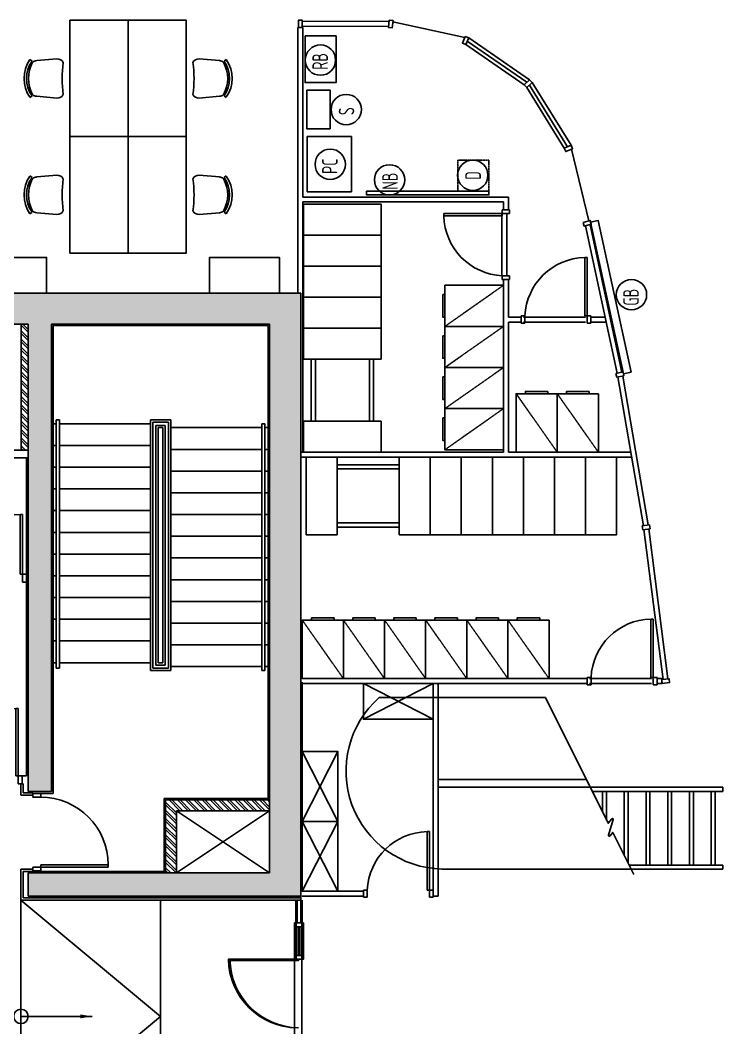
# Model space of a CAD drawing. Header units: millimetres. Extents: x 489570 to 664474, y -400689 to -233120.
# Drawn here: x 549345 to 558400, y -270797 to -257806 of the extents above; entities that cross this region are included whole.
import ezdxf
from ezdxf.lldxf.tags import DXFTag

# ---------------------------------------------------------------- set-up
doc = ezdxf.new("R2010")
doc.units = ezdxf.units.MM
doc.header["$LTSCALE"] = 10
doc.header["$MEASUREMENT"] = 0
doc.linetypes.add('HIDDEN', pattern=[0.375, 0.25, -0.125])
doc.linetypes.add('XREF WTC3 FPPP MAY09 1$0$DASHDOT', pattern=[1, 0.5, -0.25, 0, -0.25])
for name, color, linetype in [('03AFP', 2, 'Continuous'), ('06ADS', 6, 'Continuous'), ('07APP', 7, 'Continuous'), ('XREF BB LVL 3$0$X-WTC3-Level 3 segmented$0$ARCH', 7, 'Continuous'), ('XREF BB LVL 3$0$X-WTC3-Level 3 segmented$0$DAS', 1, 'XREF BB LVL 3$0$X-WTC3-Level 3 segmented$0$DASHDOT'), ('XREF BB LVL 3$0$X-WTC3-Level 3 segmented$0$DOOR', 2, 'Continuous'), ('XREF BB LVL 3$0$X-WTC3-Level 3 segmented$0$DOR', 2, 'Continuous'), ('XREF BB LVL 3$0$X-WTC3-Level 3 segmented$0$FIN', 7, 'Continuous'), ('XREF BB LVL 3$0$X-WTC3-Level 3 segmented$0$HAT', 251, 'Continuous'), ('XREF BB LVL 3$0$X-WTC3-Level 3 segmented$0$HID', 1, 'XREF BB LVL 3$0$X-WTC3-Level 3 segmented$0$HIDDEN'), ('XREF BB LVL 3$0$X-WTC3-Level 3 segmented$0$KACA', 7, 'Continuous'), ('XREF BB LVL 3$0$X-WTC3-Level 3 segmented$0$PAR-FUL', 2, 'Continuous'), ('XREF BB LVL 3$0$X-WTC3-Level 3 segmented$0$PAT', 7, 'Continuous'), ('XREF BB LVL 3$0$X-WTC3-Level 3 segmented$0$ram', 1, 'Continuous'), ('XREF BB LVL 3$0$X-WTC3-Level 3 segmented$0$SHE', 7, 'Continuous'), ('XREF BB LVL 3$0$X-WTC3-Level 3 segmented$0$STA', 1, 'Continuous'), ('XREF BB LVL 3$0$X-WTC3-Level 3 segmented$0$WAL', 7, 'Continuous'), ('XREF WTC3 FPPP MAY09 1$0$FURN', 9, 'Continuous'), ('XREF WTC3 FPPP MAY09 1$0$PAR-FUL', 2, 'Continuous'), ('XREF WTC3 FPPP MAY09 1$0$X-WTC3-Level 3 segmented$0$ARCH', 7, 'Continuous'), ('XREF WTC3 FPPP MAY09 1$0$X-WTC3-Level 3 segmented$0$DOOR', 2, 'Continuous'), ('XREF WTC3 FPPP MAY09 1$0$X-WTC3-Level 3 segmented$0$HID', 1, 'XREF WTC3 FPPP MAY09 1$0$X-WTC3-Level 3 segmented$0$HIDDEN'), ('XREF WTC3 FPPP MAY09 1$0$X-WTC3-Level 3 segmented$0$PAR-FUL', 2, 'Continuous'), ('XREF WTC3 FPPP MAY09 1$0$X-WTC3-Level 3 segmented$0$ram', 1, 'Continuous'), ('XREF WTC3 FPPP MAY09 1$0$X-WTC3-Level 3 segmented$0$STA', 1, 'Continuous')]:
    doc.layers.add(name, color=color, linetype=linetype)
doc.styles.add('XREF BB LVL 3$0$X-WTC3-Level 3 segmented$0$PTI', font='romans.shx', dxfattribs={"width": 0.8})
doc.styles.add('XREF WTC3 FPPP MAY09 1$0$PTI', font='archstyl.shx', dxfattribs={"width": 0.75})
tags = doc.linetypes.add('XREF BB LVL 3$0$X-WTC3-Level 3 segmented$0$DASHDOT', pattern=[1, 0.5, -0.25, 0, -0.25]).pattern_tags.tags
tags[10:11] = [DXFTag(74, 4), DXFTag(75, 0), DXFTag(340, '0'), DXFTag(46, 1.0), DXFTag(50, 0.0), DXFTag(44, 0.0), DXFTag(45, 0.0)]
tags[8:9] = [DXFTag(74, 4), DXFTag(75, 0), DXFTag(340, '0'), DXFTag(46, 1.0), DXFTag(50, 0.0), DXFTag(44, 0.0), DXFTag(45, 0.0)]
tags[6:7] = [DXFTag(74, 4), DXFTag(75, 0), DXFTag(340, '0'), DXFTag(46, 1.0), DXFTag(50, 0.0), DXFTag(44, 0.0), DXFTag(45, 0.0)]
tags[4:5] = [DXFTag(74, 4), DXFTag(75, 0), DXFTag(340, '0'), DXFTag(46, 1.0), DXFTag(50, 0.0), DXFTag(44, 0.0), DXFTag(45, 0.0)]
tags = doc.linetypes.add('XREF BB LVL 3$0$X-WTC3-Level 3 segmented$0$HIDDEN', pattern=[0.375, 0.25, -0.125]).pattern_tags.tags
tags[6:7] = [DXFTag(74, 4), DXFTag(75, 0), DXFTag(340, '0'), DXFTag(46, 1.0), DXFTag(50, 0.0), DXFTag(44, 0.0), DXFTag(45, 0.0)]
tags[4:5] = [DXFTag(74, 4), DXFTag(75, 0), DXFTag(340, '0'), DXFTag(46, 1.0), DXFTag(50, 0.0), DXFTag(44, 0.0), DXFTag(45, 0.0)]
tags = doc.linetypes.add('XREF WTC3 FPPP MAY09 1$0$HIDDEN', pattern=[0.375, 0.25, -0.125]).pattern_tags.tags
tags[6:7] = [DXFTag(74, 4), DXFTag(75, 0), DXFTag(340, '0'), DXFTag(46, 1.0), DXFTag(50, 0.0), DXFTag(44, 0.0), DXFTag(45, 0.0)]
tags[4:5] = [DXFTag(74, 4), DXFTag(75, 0), DXFTag(340, '0'), DXFTag(46, 1.0), DXFTag(50, 0.0), DXFTag(44, 0.0), DXFTag(45, 0.0)]
tags = doc.linetypes.add('XREF WTC3 FPPP MAY09 1$0$X-WTC3-Level 3 segmented$0$HIDDEN', pattern=[0.375, 0.25, -0.125]).pattern_tags.tags
tags[6:7] = [DXFTag(74, 4), DXFTag(75, 0), DXFTag(340, '0'), DXFTag(46, 1.0), DXFTag(50, 0.0), DXFTag(44, 0.0), DXFTag(45, 0.0)]
tags[4:5] = [DXFTag(74, 4), DXFTag(75, 0), DXFTag(340, '0'), DXFTag(46, 1.0), DXFTag(50, 0.0), DXFTag(44, 0.0), DXFTag(45, 0.0)]
doc.dimstyles.new('XREF BB LVL 3$0$X-WTC3-Level 3 segmented$0$DIM100', dxfattribs={"dimscale": 100, "dimtxt": 2, "dimasz": 1.5, "dimexe": 1, "dimexo": 0.5, "dimgap": 1, "dimtad": 1, "dimdec": 0, "dimdsep": 46, "dimtxsty": 'XREF BB LVL 3$0$X-WTC3-Level 3 segmented$0$PTI', "dimblk1": 'XREF BB LVL 3$0$X-WTC3-Level 3 segmented$0$_ArchTick', "dimblk2": 'XREF BB LVL 3$0$X-WTC3-Level 3 segmented$0$_ArchTick', "dimsah": 1, "dimcen": 1, "dimdle": 1, "dimclrd": 1, "dimclre": 1, "dimclrt": 140, "dimadec": 0, "dimazin": 0, "dimtfac": 0.5, "dimtdec": 0, "dimtofl": 0, "dimtmove": 2, "dimatfit": 3, "dimfxl": 1, "dimtolj": 1, "dimarcsym": 0})

# ---------------------------------------------------------------- blocks, each defined once
blk = doc.blocks.new('XREF WTC3 FPPP MAY09 1$0$FC-P')
at = {"layer": '03AFP', "color": 1, "linetype": 'HIDDEN'}
blk.add_line((-540, 0), (-10, -755), dxfattribs=at)
at = {"layer": '03AFP'}
for points in [[(-540, -755), (-10, -755), (-10, 0), (-540, 0)], [(-420, -783), (-130, -783), (-130, -755), (-420, -755)]]:
    blk.add_lwpolyline(points, close=True, dxfattribs=at)
blk = doc.blocks.new('XREF WTC3 FPPP MAY09 1$0$COM')
at = {"color": 1, "linetype": 'XREF WTC3 FPPP MAY09 1$0$HIDDEN'}
for p, q in [((1600, -1000), (1600, 0)), ((2400, -1000), (2400, 0)), ((3200, -1000), (3200, 0)), ((400, -100), (1200, -100)), ((400, -152), (1200, -152)), ((400, -848), (1200, -848)), ((400, -900), (1200, -900))]:
    blk.add_line(p, q, dxfattribs=at)
blk.add_line((400, -426), (400, -374))
for points in [[(0, 0), (400, 0), (400, -1000), (0, -1000)], [(1200, 0), (2000, 0), (2000, -1000), (1200, -1000)], [(2000, 0), (2800, 0), (2800, -1000), (2000, -1000)], [(2800, 0), (3600, 0), (3600, -1000), (2800, -1000)], [(3600, 0), (4000, 0), (4000, -1000), (3600, -1000)]]:
    blk.add_lwpolyline(points, close=True)
blk = doc.blocks.new('XREF WTC3 FPPP MAY09 1$0$com 1-2-1')
at = {"color": 1, "linetype": 'XREF WTC3 FPPP MAY09 1$0$HIDDEN'}
for p, q in [((500, 2400), (-500, 2400)), ((500, 1600), (-500, 1600)), ((-400, 400), (-400, 1200)), ((-348, 400), (-348, 1200)), ((348, 400), (348, 1200)), ((400, 400), (400, 1200))]:
    blk.add_line(p, q, dxfattribs=at)
blk.add_line((-74, 400), (-126, 400))
for points in [[(-500, 2800), (-500, 3200), (500, 3200), (500, 2800)], [(-500, 2000), (-500, 2800), (500, 2800), (500, 2000)], [(-500, 1200), (-500, 2000), (500, 2000), (500, 1200)], [(-500, 0), (-500, 400), (500, 400), (500, 0)]]:
    blk.add_lwpolyline(points, close=True)
blk = doc.blocks.new('XREF WTC3 FPPP MAY09 1$0$X-WTC3-Level 3 segmented$0$P800')
for p, q in [((-15, 900), (79, 900)), ((-15, 850), (-15, 900)), ((79, 900), (-15, 900)), ((79, 850), (-15, 850)), ((79, 900), (79, 850)), ((-15, 0), (-15, 50)), ((-15, 50), (79, 50)), ((79, 0), (-15, 0)), ((79, 80), (832, 80)), ((79, 50), (79, 80)), ((832, 50), (79, 50)), ((79, 50), (79, 0)), ((832, 80), (832, 50))]:
    blk.add_line(p, q)
blk.add_arc((43, 62), 789, 1.3099, 87.4111)
blk = doc.blocks.new('XREF WTC3 FPPP MAY09 1$0$ks')
for p, q in [((-224, 438), (-243, 467)), ((224, 438), (243, 467)), ((-253, 117), (-230, 378)), ((253, 117), (230, 378))]:
    blk.add_line(p, q)
blk.add_arc((0, 49), 436, 61.0043, 118.9957)
at = {"extrusion": (0, 0, -1)}
for centre, major_axis, ratio, start_param, end_param in [((0, 112), (-304, 304), 1, 0.185348, 1.385448), ((0, 112), (-280, 280), 1, 0.185348, 1.385448), ((127, 369), (73, 73), 1, 0.160001, 0.69866), ((-153, 121), (88.6, 52.9), 0.876356, 2.588527, 3.694659), ((0, -1288), (-947, 947), 1, 0.63229, 0.938507), ((153, 121), (-88.6, 52.9), 0.876356, 2.588527, 3.694659)]:
    blk.add_ellipse(centre, major_axis=major_axis, ratio=ratio, start_param=start_param, end_param=end_param, dxfattribs=at)
blk.add_ellipse((-127, 369), major_axis=(-73, 73), ratio=1, start_param=0.160001, end_param=0.69866)
blk = doc.blocks.new('XREF BB LVL 3$0$X-WTC3-Level 3 segmented$0$_ArchTick')
at = {"color": 0, "linetype": 'ByBlock', "const_width": 0.15}
blk.add_lwpolyline([(-0.5, -0.5), (0.5, 0.5)], dxfattribs=at)
blk = doc.blocks.new('XREF BB LVL 3$0$X-WTC3-Level 3 segmented$0$PA100')
at = {"layer": 'XREF BB LVL 3$0$X-WTC3-Level 3 segmented$0$DOOR'}
for p, q in [((0.05, 0.97), (0.05, 0.1)), ((0.08, 0.97), (0.05, 0.97)), ((0.08, 0.1), (0.08, 0.97)), ((0.05, 0.1), (0, 0.1)), ((0, 0.1), (0, 0)), ((0.05, 0.1), (0.08, 0.1)), ((0.05, 0), (0.05, 0.1)), ((0.95, 0.1), (0.95, 0)), ((1, 0.1), (0.95, 0.1)), ((1, 0), (1, 0.1)), ((0, 0), (0.05, 0)), ((0.95, 0), (1, 0))]:
    blk.add_line(p, q, dxfattribs=at)
blk.add_arc((0.08, 0.1), 0.87, 0, 90, dxfattribs=at)
blk = doc.blocks.new('XREF BB LVL 3$0$X-WTC3-Level 3 segmented$0$PA90X')
at = {"layer": 'XREF BB LVL 3$0$X-WTC3-Level 3 segmented$0$DOOR'}
for p, q in [((-0.08, 0.1), (-0.08, 0.87)), ((-0.08, 0.87), (-0.05, 0.87)), ((-0.05, 0.87), (-0.05, 0.1)), ((-0.9, 0.1), (-0.85, 0.1)), ((-0.9, 0), (-0.9, 0.1)), ((-0.85, 0), (-0.9, 0)), ((-0.85, 0.1), (-0.85, 0)), ((-0.05, 0.1), (-0.08, 0.1)), ((-0.05, 0), (-0.05, 0.1)), ((-0.05, 0.1), (0, 0.1)), ((0, 0), (-0.05, 0)), ((0, 0.1), (0, 0))]:
    blk.add_line(p, q, dxfattribs=at)
blk.add_arc((-0.08, 0.1), 0.77, 90, 180, dxfattribs=at)
blk = doc.blocks.new('XREF BB LVL 3$0$X-WTC3-Level 3 segmented$0$CORE3-8')
at = {"layer": 'XREF BB LVL 3$0$X-WTC3-Level 3 segmented$0$HAT'}
blk.add_hatch(color=256, dxfattribs=at).paths.add_polyline_path([(1850, -11440), (1550, -11440), (1550, -14950), (9325, -14950), (9325, -1550), (6175, -1550), (6175, -2250), (6375, -2250), (6375, -1850), (8925, -1850), (8925, -4500), (6175, -4500), (6175, -4800), (8925, -4800), (8925, -11440), (2900, -11440), (2900, -11740), (8925, -11740), (8925, -14550), (1850, -14550)])
h = blk.add_hatch(dxfattribs=at)
h.set_pattern_fill('ANSI32', color=8, scale=200, style=0)
h.set_pattern_definition([(45, (-259.5, 12500), (-53.033, 53.033), []), (45, (-224.145, 12500), (-53.033, 53.033), [])])
h.paths.add_polyline_path([(8925, -8120), (7075, -8120), (7075, -7520), (6875, -7520), (6875, -7660), (6935, -7660), (6935, -8070), (6875, -8070), (6875, -8210), (6985, -8210), (6985, -8810), (7075, -8810), (7075, -8210), (8925, -8210)])
h.paths.add_polyline_path([(6875, -8070), (5765, -8070), (5765, -7660), (6875, -7660), (6875, -7520), (5625, -7520), (5625, -10460), (6315, -10460), (6315, -10370), (5765, -10370), (5765, -8210), (6875, -8210)])
h.paths.add_polyline_path([(8925, -11350), (7300, -11350), (7300, -11440), (8925, -11440)])
h = blk.add_hatch(dxfattribs=at)
h.set_pattern_fill('ANSI32', color=8, scale=200, style=0)
h.set_pattern_definition([(225, (259.5, -12500), (53.033, -53.033), []), (225, (224.145, -12500), (53.033, -53.033), [])])
h.paths.add_polyline_path([(1850, -13210), (1850, -13350), (2650, -13350), (2650, -14550), (2790, -14550), (2790, -13210)])
at = {"layer": 'XREF BB LVL 3$0$X-WTC3-Level 3 segmented$0$DAS'}
for p, q in [((2650, -14550), (1850, -13350)), ((2650, -13350), (1850, -14550))]:
    blk.add_line(p, q, dxfattribs=at)
at = {"layer": 'XREF BB LVL 3$0$X-WTC3-Level 3 segmented$0$FIN'}
for p, q in [((7200, -9815), (7200, -11440)), ((7300, -9915), (7300, -11440)), ((1500, -14950), (1500, -11345)), ((1900, -11345), (1500, -11345)), ((1530, -14950), (1530, -11375)), ((1870, -11375), (1530, -11375)), ((1870, -11375), (1870, -11500)), ((1900, -11345), (1900, -11500)), ((3000, -11345), (2850, -11345)), ((2850, -11345), (2850, -11500)), ((3000, -11375), (2880, -11375)), ((2880, -11375), (2880, -11500)), ((3000, -11345), (3000, -11375)), ((1900, -11500), (1870, -11500)), ((2850, -11500), (2880, -11500)), ((4490, -11840), (4490, -11800)), ((4490, -11800), (7690, -11800)), ((7690, -11840), (7690, -11800)), ((4490, -11840), (7690, -11840)), ((7660, -13045), (4490, -13045)), ((4490, -13245), (4490, -13045)), ((7620, -13085), (4530, -13085)), ((4530, -13205), (4530, -13085)), ((7620, -13205), (7620, -13085)), ((7660, -13245), (7660, -13045)), ((7660, -13245), (4490, -13245)), ((7620, -13205), (4530, -13205)), ((4460, -14450), (7640, -14450)), ((4460, -14450), (4460, -14490)), ((4460, -14490), (7640, -14490)), ((7640, -14490), (7640, -14450)), ((1550, -14950), (1500, -14950))]:
    blk.add_line(p, q, dxfattribs=at)
at = {"layer": 'XREF BB LVL 3$0$X-WTC3-Level 3 segmented$0$HAT'}
blk.add_line((7300, -11350), (8925, -11350), dxfattribs=at)
at = {"layer": 'XREF BB LVL 3$0$X-WTC3-Level 3 segmented$0$HAT', "color": 8}
for p, q in [((1850, -13210), (2790, -13210)), ((2790, -13210), (2790, -14550)), ((1850, -13350), (2650, -13350)), ((2650, -13350), (2650, -14550))]:
    blk.add_line(p, q, dxfattribs=at)
at = {"layer": 'XREF BB LVL 3$0$X-WTC3-Level 3 segmented$0$PAT'}
for p, q in [((7690, -13015), (4460, -13015)), ((4460, -13275), (4460, -13015)), ((7590, -13115), (4560, -13115)), ((4560, -13175), (4560, -13115)), ((7590, -13175), (7590, -13115)), ((7690, -13275), (7690, -13015)), ((7590, -13175), (4560, -13175)), ((7690, -13275), (4460, -13275))]:
    blk.add_line(p, q, dxfattribs=at)
at = {"layer": 'XREF BB LVL 3$0$X-WTC3-Level 3 segmented$0$SHE'}
for p, q in [((9325, -14950), (9325, -1550)), ((8925, -4800), (8925, -11440)), ((1850, -11440), (1550, -11440)), ((1550, -11440), (1550, -14950)), ((1850, -14550), (1850, -11440)), ((8925, -11440), (2900, -11440)), ((2900, -11440), (2900, -11740)), ((2900, -11740), (8925, -11740)), ((8925, -11740), (8925, -14550)), ((8925, -14550), (1850, -14550)), ((1550, -14950), (9325, -14950))]:
    blk.add_line(p, q, dxfattribs=at)
at = {"layer": 'XREF BB LVL 3$0$X-WTC3-Level 3 segmented$0$STA'}
for p, q in [((4560, -11760), (4560, -11800)), ((4840, -11760), (4840, -11800)), ((5120, -11760), (5120, -11800)), ((5400, -11760), (5400, -11800)), ((5680, -11760), (5680, -11800)), ((5960, -11760), (5960, -11800)), ((6240, -11760), (6240, -11800)), ((6520, -11760), (6520, -11800)), ((6800, -11760), (6800, -11800)), ((7080, -11760), (7080, -11800)), ((7360, -11760), (7360, -11800)), ((7640, -11760), (7640, -11800)), ((4560, -11840), (4560, -13015)), ((4840, -11840), (4840, -13015)), ((5120, -11840), (5120, -13015)), ((5400, -11840), (5400, -13015)), ((5680, -11840), (5680, -13015)), ((5960, -11840), (5960, -13015)), ((6240, -11840), (6240, -13015)), ((6520, -11840), (6520, -13015)), ((6800, -11840), (6800, -13015)), ((7080, -11840), (7080, -13015)), ((7360, -11840), (7360, -13015)), ((7640, -11840), (7640, -13015)), ((4510, -13275), (4510, -14450)), ((4790, -13275), (4790, -14450)), ((5070, -13275), (5070, -14450)), ((5350, -13275), (5350, -14450)), ((5630, -13275), (5630, -14450)), ((5910, -13275), (5910, -14450)), ((6190, -13275), (6190, -14450)), ((6470, -13275), (6470, -14450)), ((6750, -13275), (6750, -14450)), ((7030, -13275), (7030, -14450)), ((7310, -13275), (7310, -14450)), ((7590, -13275), (7590, -14450)), ((4510, -14490), (4510, -14530)), ((4790, -14490), (4790, -14530)), ((5070, -14490), (5070, -14530)), ((5350, -14490), (5350, -14530)), ((5630, -14490), (5630, -14530)), ((5910, -14490), (5910, -14530)), ((6190, -14490), (6190, -14530)), ((6470, -14490), (6470, -14530)), ((6750, -14490), (6750, -14530)), ((7030, -14490), (7030, -14530)), ((7310, -14490), (7310, -14530)), ((7590, -14490), (7590, -14530))]:
    blk.add_line(p, q, dxfattribs=at)
at = {"layer": 'XREF BB LVL 3$0$X-WTC3-Level 3 segmented$0$WAL'}
for p, q in [((3100, -11360), (3100, -11415)), ((3100, -11415), (7200, -11415)), ((1870, -11440), (1870, -13190)), ((2875, -11600), (2875, -11760)), ((2875, -11760), (8905, -11760)), ((8905, -11760), (8905, -14530)), ((1870, -13190), (2810, -13190)), ((2810, -13190), (2810, -14530)), ((2810, -14530), (8905, -14530))]:
    blk.add_line(p, q, dxfattribs=at)
at = {"layer": 'XREF BB LVL 3$0$X-WTC3-Level 3 segmented$0$DOR', "yscale": 1000, "zscale": 1000}
for name, p, xscale, rotation in [('XREF BB LVL 3$0$X-WTC3-Level 3 segmented$0$PA100', (3000, -11360), -1000, 270), ('XREF BB LVL 3$0$X-WTC3-Level 3 segmented$0$PA90X', (5600, -11415), 1000, 270), ('XREF BB LVL 3$0$X-WTC3-Level 3 segmented$0$PA100', (1875, -11500), -1000, 180)]:
    blk.add_blockref(name, p, dxfattribs=dict(at, xscale=xscale, rotation=rotation))

msp = doc.modelspace()

# ---------------------------------------------------------------- linework, layer by layer
msp.add_circle((549354.7, -270649.6), 93.1)
at = {"layer": '03AFP'}
for points in [[(549985.2, -259308), (550735.2, -259308), (550735.2, -257808), (549985.2, -257808)], [(551485.2, -259308), (550735.2, -259308), (550735.2, -257808), (551485.2, -257808)], [(553016.3, -258010.1), (553016.3, -258609.9), (553416.3, -258609.9), (553416.3, -258010.1)], [(553038.8, -258706.7), (553038.8, -259206.5), (553338.8, -259206.5), (553338.8, -258706.7)], [(549985.2, -259308), (550735.2, -259308), (550735.2, -260808), (549985.2, -260808)], [(551485.2, -259308), (550735.2, -259308), (550735.2, -260808), (551485.2, -260808)], [(553614.2, -260017.9), (553614.2, -259307.7), (553043.9, -259307.7), (553043.9, -260017.9)], [(553809.7, -260010.2), (553809.7, -260059), (555384.9, -260059), (555384.9, -260010.2)], [(557217.5, -262345.5), (557119.8, -262366.6), (556696.2, -260411.5), (556793.8, -260390.4)], [(548785.4, -261324.6), (549684.9, -261324.6), (549684.9, -260864.6), (548785.4, -260864.6)], [(551785.4, -261324.6), (552684.9, -261324.6), (552684.9, -260864.6), (551785.4, -260864.6)]]:
    msp.add_lwpolyline(points, close=True, dxfattribs=at)
at = {"layer": '03AFP', "linetype": 'XREF WTC3 FPPP MAY09 1$0$DASHDOT'}
msp.add_lwpolyline([(555384.9, -260010.2), (555384.9, -259610.2), (554984.9, -259610.2), (554984.9, -260010.2)], close=True, dxfattribs=at)
at = {"layer": '03AFP'}
for points in [[(553768.1, -266818.9), (554667.6, -266818.9), (554667.6, -266358.9), (553768.1, -266358.9), (553768.1, -266818.9), (554667.6, -266358.9), (554667.6, -266818.9), (553768.1, -266358.9)], [(553439.6, -268136.1), (553439.6, -267236.6), (552979.6, -267236.6), (552979.6, -268136.1), (553439.6, -268136.1), (552979.6, -267236.6), (553439.6, -267236.6), (552979.6, -268136.1)], [(553439.6, -269035.6), (553439.6, -268136.1), (552979.6, -268136.1), (552979.6, -269035.6), (553439.6, -269035.6), (552979.6, -268136.1), (553439.6, -268136.1), (552979.6, -269035.6)]]:
    msp.add_lwpolyline(points, dxfattribs=at)
for centre in [(553214.6, -258321.1), (553546, -258958.6), (553339.9, -259664.2), (554104.6, -259864.8), (555177.6, -259805.8), (557222.4, -261345.1)]:
    msp.add_circle(centre, 195.4, dxfattribs=at)
at = {"layer": '06ADS'}
for p, q in [((555552.7, -260300.1), (555552.7, -261100.1)), ((555616.7, -260300.1), (555616.7, -261100.1)), ((556629.5, -261633.7), (555829.5, -261633.7)), ((556629.5, -261697.7), (555829.5, -261697.7)), ((557482.4, -266294.9), (556682.4, -266294.9)), ((557482, -266358.9), (556682.4, -266358.9)), ((552880.7, -271681), (552880.7, -269918.5)), ((552974.7, -271681), (552974.7, -269918.5))]:
    msp.add_line(p, q, dxfattribs=at)
at = {"layer": '07APP'}
for p, q in [((552922.6, -257902), (552922.6, -261324.6)), ((552922.6, -257902), (552986.6, -257902)), ((552986.6, -257902), (552986.6, -260086.1)), ((552986.6, -260086.1), (555636.6, -260086.1)), ((555636.6, -260250.1), (555636.6, -260086.1)), ((552986.6, -260150.1), (555572.6, -260150.1)), ((552986.6, -260150.1), (552986.6, -263376.4)), ((555572.6, -260250.1), (555572.6, -260150.1)), ((555572.6, -261150.1), (555572.6, -263376.4)), ((555636.6, -261150.1), (555636.6, -261633.7)), ((555636.6, -261633.7), (555799.4, -261633.7)), ((556699.4, -261633.7), (556881.6, -261633.7)), ((555636.6, -261697.7), (555799.4, -261697.7)), ((555636.6, -261697.7), (555636.6, -263376.4)), ((556699.4, -261697.7), (556895.4, -261697.7)), ((552959.7, -263376.4), (555572.6, -263376.4)), ((552959.7, -263440.4), (557224.5, -263440.4)), ((555636.6, -263376.4), (557213.5, -263376.4))]:
    msp.add_line(p, q, dxfattribs=at)
msp.add_lwpolyline([(552947.6, -269863.7), (552947.6, -269494.9)], dxfattribs=at)
at = {"layer": 'XREF BB LVL 3$0$X-WTC3-Level 3 segmented$0$ARCH'}
msp.add_line((552959.7, -266339.6), (552959.7, -268913.6), dxfattribs=at)
at = {"layer": 'XREF BB LVL 3$0$X-WTC3-Level 3 segmented$0$DOOR'}
msp.add_lwpolyline([(552912.7, -269913.8), (552912.7, -269928.8), (552027.9, -269928.4), (552027.9, -269913.4)], close=True, dxfattribs=at)
at = {"layer": 'XREF BB LVL 3$0$X-WTC3-Level 3 segmented$0$DOOR', "color": 1, "linetype": 'XREF BB LVL 3$0$X-WTC3-Level 3 segmented$0$HIDDEN'}
msp.add_arc((552927.8, -269897.5), 900, 181.01108, 269.03764, dxfattribs=at)
at = {"layer": 'XREF BB LVL 3$0$X-WTC3-Level 3 segmented$0$HID', "linetype": 'Continuous'}
for points in [[(552880.7, -269863.7), (552880.7, -269494.9)], [(552974.7, -269863.7), (552974.7, -269494.9)]]:
    msp.add_lwpolyline(points, dxfattribs=at)
at = {"layer": 'XREF BB LVL 3$0$X-WTC3-Level 3 segmented$0$KACA'}
msp.add_lwpolyline([(552927.7, -269863.7), (552927.7, -269494.9)], dxfattribs=at)
at = {"layer": 'XREF BB LVL 3$0$X-WTC3-Level 3 segmented$0$PAR-FUL'}
for points in [[(552895.7, -269444.9), (552895.7, -269150.1)], [(552959.7, -269444.9), (552959.7, -269150.1)]]:
    msp.add_lwpolyline(points, dxfattribs=at)
for points in [[(552880.7, -269494.9), (552880.7, -269444.9), (552974.7, -269444.9), (552974.7, -269494.9)], [(552880.7, -269494.9), (552880.7, -269444.9), (552974.7, -269444.9), (552974.7, -269494.9)], [(552880.7, -269913.7), (552880.7, -269863.7), (552974.7, -269863.7), (552974.7, -269913.7)]]:
    msp.add_lwpolyline(points, close=True, dxfattribs=at)
at = {"layer": 'XREF BB LVL 3$0$X-WTC3-Level 3 segmented$0$ram'}
for points in [[(551154.7, -269149.6), (549354.7, -269149.6), (549354.7, -272149.6), (551154.7, -272149.6), (551154.7, -269149.6)], [(549354.7, -272149.6), (551154.7, -270649.6), (549354.7, -269149.6)]]:
    msp.add_lwpolyline(points, dxfattribs=at)
at = {"layer": 'XREF WTC3 FPPP MAY09 1$0$PAR-FUL'}
msp.add_line((552979.6, -266294.9), (554919.9, -266294.9), dxfattribs=at)
at = {"layer": 'XREF WTC3 FPPP MAY09 1$0$X-WTC3-Level 3 segmented$0$ARCH'}
msp.add_line((552979.6, -266339.6), (552979.6, -268913.6), dxfattribs=at)
at = {"layer": 'XREF WTC3 FPPP MAY09 1$0$X-WTC3-Level 3 segmented$0$DOOR'}
msp.add_lwpolyline([(552932.6, -269913.8), (552932.6, -269928.8), (552047.7, -269928.4), (552047.7, -269913.4)], close=True, dxfattribs=at)
at = {"layer": 'XREF WTC3 FPPP MAY09 1$0$X-WTC3-Level 3 segmented$0$DOOR', "color": 1, "linetype": 'XREF WTC3 FPPP MAY09 1$0$X-WTC3-Level 3 segmented$0$HIDDEN'}
msp.add_arc((552947.7, -269897.5), 900, 181.01108, 269.03764, dxfattribs=at)
at = {"layer": 'XREF WTC3 FPPP MAY09 1$0$X-WTC3-Level 3 segmented$0$HID', "linetype": 'Continuous'}
for points in [[(552900.6, -269863.7), (552900.6, -269494.9)], [(552994.6, -269863.7), (552994.6, -269494.9)]]:
    msp.add_lwpolyline(points, dxfattribs=at)
at = {"layer": 'XREF WTC3 FPPP MAY09 1$0$X-WTC3-Level 3 segmented$0$PAR-FUL'}
for p, q in [((554098.9, -257820), (552979.5, -257823)), ((554092.3, -257884), (552979.7, -257887)), ((555873, -258607), (555107, -258077.1)), ((556399.7, -259437), (555907.5, -258643.2)), ((556443, -259418.6), (556399.7, -259437)), ((556628.4, -260459.5), (557037.6, -262357.3)), ((556690.3, -260442.9), (557100.1, -262343.8)), ((557046.8, -262405.1), (557376.3, -264325)), ((557109.9, -262394.3), (557439.4, -264314.2)), ((557383.5, -264373.1), (557629.3, -266305.5)), ((557447, -264365), (557692.8, -266297.4)), ((552979.6, -266294.9), (556652.2, -266294.9)), ((557552.2, -266294.9), (557614, -266294.9)), ((557614, -266294.9), (557614, -266358.9)), ((552979.6, -266358.9), (556652.2, -266358.9)), ((554667.6, -266358.9), (554667.6, -269035.6)), ((554731.6, -266358.9), (554731.6, -269099.6)), ((557552.2, -266358.9), (557614, -266358.9)), ((553767.6, -269035.6), (552979.6, -269035.6)), ((553767.6, -269099.6), (552979.6, -269099.6)), ((554731.6, -269099.6), (554667.6, -269099.6))]:
    msp.add_line(p, q, dxfattribs=at)
at = {"layer": 'XREF WTC3 FPPP MAY09 1$0$X-WTC3-Level 3 segmented$0$PAR-FUL', "color": 1}
for p, q in [((554148.5, -257825.7), (555073, -258028.2)), ((555839, -258639.4), (555089.2, -258120.6)), ((555124.8, -258033.6), (555906.9, -258574.7)), ((555941.6, -258610.7), (556443, -259418.6)), ((556356.4, -259455.3), (555873.5, -258675.6)), ((556449.1, -259470.3), (556674.9, -260394.5))]:
    msp.add_line(p, q, dxfattribs=at)
at = {"layer": 'XREF WTC3 FPPP MAY09 1$0$X-WTC3-Level 3 segmented$0$PAR-FUL'}
for points in [[(552929.6, -257902), (552979.6, -257902), (552979.6, -257808), (552929.6, -257808)], [(554100.3, -257805.9), (554150, -257811), (554140.5, -257904.5), (554090.8, -257899.4)], [(555078.5, -258014.7), (555124.8, -258033.6), (555089.2, -258120.6), (555042.9, -258101.7)], [(555907.1, -258574.6), (555941.6, -258610.7), (555873.5, -258675.6), (555839, -258639.4)], [(556443, -259418.6), (556462.5, -259464.6), (556376, -259501.4), (556356.4, -259455.3)], [(556599.1, -260416.4), (556614.3, -260464), (556703.8, -260435.3), (556688.6, -260387.7)], [(557022.7, -262359.5), (557032.2, -262408.6), (557124.5, -262390.7), (557115, -262341.6)], [(557361.4, -264326.5), (557368.8, -264376), (557461.7, -264362.1), (557454.4, -264312.6)], [(557614.3, -266306.3), (557619.6, -266356.1), (557713.1, -266346.2), (557707.8, -266296.5)], [(552900.6, -269494.9), (552900.6, -269444.9), (552994.6, -269444.9), (552994.6, -269494.9)], [(552900.6, -269494.9), (552900.6, -269444.9), (552994.6, -269444.9), (552994.6, -269494.9)], [(552900.6, -269913.7), (552900.6, -269863.7), (552994.6, -269863.7), (552994.6, -269913.7)]]:
    msp.add_lwpolyline(points, close=True, dxfattribs=at)
for points in [[(552915.6, -269444.9), (552915.6, -269150.1)], [(552979.6, -269444.9), (552979.6, -269150.1)]]:
    msp.add_lwpolyline(points, dxfattribs=at)
at = {"layer": 'XREF WTC3 FPPP MAY09 1$0$X-WTC3-Level 3 segmented$0$ram'}
for p, q in [((558399.6, -267694.6), (556691.7, -267694.6)), ((558399.6, -267749.6), (556719.1, -267749.6)), ((556849.6, -267749.6), (556849.6, -268011.5)), ((556899.6, -268111.8), (556899.6, -267749.6)), ((557129.6, -267749.6), (557129.6, -268573.4)), ((557179.6, -268673.8), (557179.6, -267749.6)), ((557409.6, -267749.6), (557409.6, -268699.6)), ((557459.6, -268699.6), (557459.6, -267749.6)), ((557688.7, -267749.6), (557688.7, -268699.6)), ((557739.7, -268699.6), (557738.7, -267749.6)), ((557969.6, -267749.6), (557969.6, -268699.6)), ((558019.6, -268699.6), (558019.6, -267749.6)), ((558249.6, -267749.6), (558249.6, -268699.6)), ((558299.6, -267749.6), (558299.6, -268699.6)), ((558399.6, -267694.6), (558399.6, -267749.6)), ((557192.5, -268699.6), (558399.6, -268699.6)), ((557217.4, -268749.6), (558399.6, -268749.6)), ((558399.6, -268699.6), (558399.6, -268749.6))]:
    msp.add_line(p, q, dxfattribs=at)
at = {"layer": 'XREF WTC3 FPPP MAY09 1$0$X-WTC3-Level 3 segmented$0$STA', "color": 2}
for p, q in [((556116.2, -266539.6), (553972.6, -266539.6)), ((556641.9, -267594.6), (554731.6, -267594.6)), ((554731.6, -267594.6), (554731.6, -267694.6)), ((556691.7, -267694.6), (554731.6, -267694.6)), ((557217.4, -268749.6), (554779.5, -268749.6))]:
    msp.add_line(p, q, dxfattribs=at)
msp.add_lwpolyline([(557252.6, -268820.4), (556982, -268277.3), (556944, -268324.3, -0.8177174), (556926.6, -268315.2), (556985.8, -268109.8, 0.825632), (556968.3, -268100.9), (556923.1, -268159), (556116.2, -266539.6)], format="xyb", dxfattribs=at)
msp.add_arc((554805.6, -267487.8), 1262.1, 131.30013, 268.81422, dxfattribs=at)

# ---------------------------------------------------------------- block references
at = {"rotation": 90}
msp.add_blockref('XREF BB LVL 3$0$X-WTC3-Level 3 segmented$0$CORE3-8', (538009.7, -270649.6), dxfattribs=at)
at = {"layer": '03AFP'}
for name, p, rotation in [('XREF WTC3 FPPP MAY09 1$0$ks', (549936.1, -258558), 90), ('XREF WTC3 FPPP MAY09 1$0$ks', (551534.2, -260058), 270), ('XREF WTC3 FPPP MAY09 1$0$FC-P', (555572.6, -261764.4), 270), ('XREF WTC3 FPPP MAY09 1$0$FC-P', (555572.6, -262294.4), 270), ('XREF WTC3 FPPP MAY09 1$0$FC-P', (555572.6, -262824.4), 270), ('XREF WTC3 FPPP MAY09 1$0$FC-P', (555725.7, -263376.4), 180), ('XREF WTC3 FPPP MAY09 1$0$FC-P', (556255.7, -263376.4), 180), ('XREF WTC3 FPPP MAY09 1$0$FC-P', (555572.6, -263354.4), 270)]:
    msp.add_blockref(name, p, dxfattribs=dict(at, rotation=rotation))
at = {"layer": '03AFP', "xscale": -1}
for name, p, rotation in [('XREF WTC3 FPPP MAY09 1$0$ks', (551534.2, -258558), 270), ('XREF WTC3 FPPP MAY09 1$0$ks', (549936.1, -260058), 90), ('XREF WTC3 FPPP MAY09 1$0$COM', (553029.6, -264440.4), 180)]:
    msp.add_blockref(name, p, dxfattribs=dict(at, rotation=rotation))
msp.add_blockref('XREF WTC3 FPPP MAY09 1$0$com 1-2-1', (553496.5, -263376.4), dxfattribs=at)
at = {"layer": '06ADS'}
for p, rotation in [((555636.6, -260250.1), 180), ((556699.4, -261697.7), 90), ((557552.2, -266358.9), 90), ((554667.6, -269099.6), 90)]:
    msp.add_blockref('XREF WTC3 FPPP MAY09 1$0$X-WTC3-Level 3 segmented$0$P800', p, dxfattribs=dict(at, rotation=rotation))
at = {"layer": 'XREF WTC3 FPPP MAY09 1$0$FURN', "rotation": 180}
for p in [(552969.6, -266294.9), (553499.6, -266294.9), (554029.6, -266294.9), (554559.6, -266294.9), (555089.6, -266294.9), (555619.6, -266294.9)]:
    msp.add_blockref('XREF WTC3 FPPP MAY09 1$0$FC-P', p, dxfattribs=at)

# ---------------------------------------------------------------- texts
at = {"layer": '03AFP', "color": 2, "style": 'XREF WTC3 FPPP MAY09 1$0$PTI', "width": 0.75}
for s, p in [('RB', (553310.5, -258445.4)), ('S', (553650.5, -259030.2)), ('PC', (553435.8, -259788.5)), ('NB', (554210.7, -259991.1)), ('D', (555281.5, -259864.2)), ('GB', (557316, -261486.6))]:
    msp.add_text(s, height=200, rotation=90, dxfattribs=at).set_placement(p)

# ---------------------------------------------------------------- leaders
msp.add_leader([(550271.1, -270649.6), (549354.7, -270649.6)], dimstyle='XREF BB LVL 3$0$X-WTC3-Level 3 segmented$0$DIM100')

doc.saveas('drawing.dxf')
